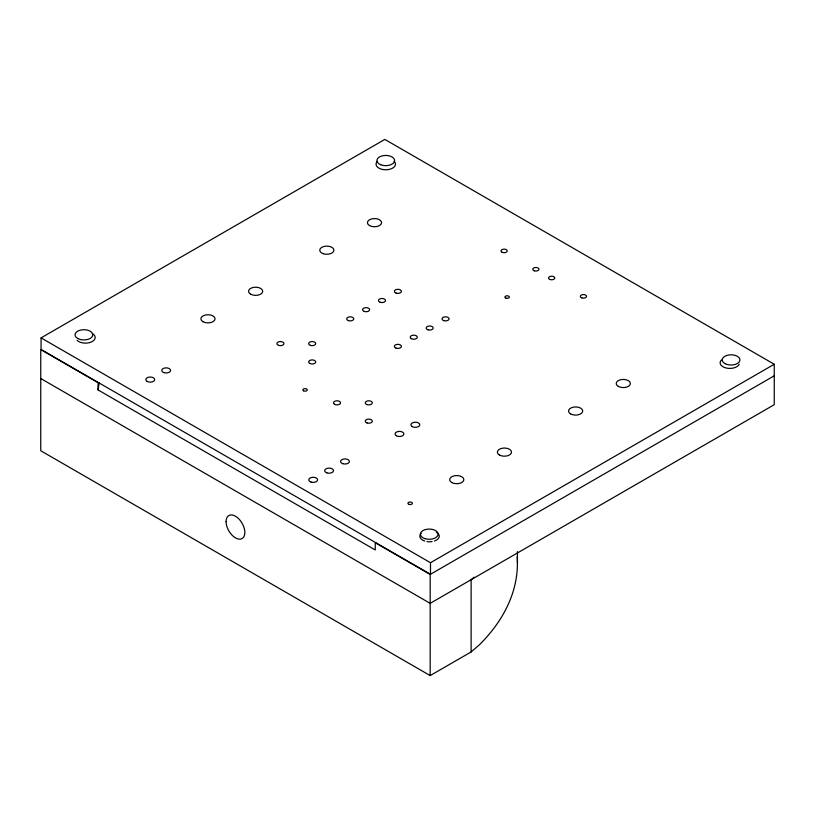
<?xml version="1.0" encoding="UTF-8"?>
<svg xmlns="http://www.w3.org/2000/svg" width="815" height="815" viewBox="0 0 815 815"><rect width="100%" height="100%" fill="white"/><g stroke="black" fill="none" stroke-linecap="round" stroke-linejoin="round"><path stroke-width="1.22" d="M774.25 375.807L430.177 574.453L375.257 542.749L375.257 549.972L98.055 389.927L99.226 382.581M474.055 577.183L471.121 579.709L471.121 651.949L430.177 675.584L40.75 450.756L40.75 349.625L98.055 382.704L98.055 389.927M471.121 651.949L479.383 644.828A281.959 162.786 0 0 0 517.209 556.839M41.066 337.879L430.493 562.717L430.493 574.269L41.066 349.441L41.066 337.879L384.823 139.416L774.25 364.244L774.25 404.698L430.177 603.345L40.75 378.517M430.493 562.717L774.25 364.244M517.423 551.561L517.423 562.961M430.177 574.453L430.177 675.584M436.433 532.195A9.729 5.623 0 0 1 434.415 541.038M432.072 541.598A9.729 5.623 0 0 1 427.029 541.598M424.686 541.038A9.729 5.623 0 0 1 421.121 533.356M92.36 333.549A9.729 5.623 0 0 1 91.402 341.974A9.729 5.623 0 0 1 77.048 340.334M394.185 161.35A9.729 5.623 0 0 1 385.76 169.775A9.729 5.623 0 0 1 377.335 161.35M739.236 364.254A9.729 5.623 0 0 1 726.114 367.993A9.729 5.623 0 0 1 721.407 359.996M226.081 521.631A13.274 7.661 60 0 0 240.16 539.143A13.274 7.661 60 0 0 240.16 520.378A13.274 7.661 60 0 0 226.081 521.631M570.622 413.908A7.08 4.085 0 0 0 582.46 412.074A7.08 4.085 0 0 0 573.791 407.072A7.08 4.085 0 0 0 570.622 413.908M499.432 455.014A7.08 4.085 0 0 0 511.27 453.181A7.08 4.085 0 0 0 502.6 448.179A7.08 4.085 0 0 0 499.432 455.014M451.765 482.531A7.08 4.085 0 0 0 463.603 480.697A7.08 4.085 0 0 0 454.933 475.695A7.08 4.085 0 0 0 451.765 482.531M409.048 504.404A2.211 1.273 0 0 0 412.37 503.303A2.211 1.273 0 0 0 409.048 502.193A2.211 1.273 0 0 0 409.048 504.404M342.758 463.684A4.421 2.557 0 0 0 349.401 461.473A4.421 2.557 0 0 0 342.758 459.263A4.421 2.557 0 0 0 342.758 463.684M326.866 472.863A4.421 2.557 0 0 0 333.508 470.652A4.421 2.557 0 0 0 326.866 468.442A4.421 2.557 0 0 0 326.866 472.863M310.984 482.042A4.421 2.557 0 0 0 317.616 479.821A4.421 2.557 0 0 0 310.984 477.61A4.421 2.557 0 0 0 310.984 482.042M412.237 426.581A4.421 2.557 0 0 0 419.644 425.43A4.421 2.557 0 0 0 414.224 422.302A4.421 2.557 0 0 0 412.237 426.581M396.345 435.75A4.421 2.557 0 0 0 403.751 434.609A4.421 2.557 0 0 0 398.331 431.481A4.421 2.557 0 0 0 396.345 435.75M367.025 422.944A3.535 2.048 0 0 0 372.333 421.182A3.535 2.048 0 0 0 367.025 419.409A3.535 2.048 0 0 0 367.025 422.944M396.11 348.148A3.535 2.048 0 0 0 401.418 346.375A3.535 2.048 0 0 0 396.11 344.613A3.535 2.048 0 0 0 396.11 348.148M367.025 404.597A3.535 2.048 0 0 0 372.333 402.834A3.535 2.048 0 0 0 367.025 401.062A3.535 2.048 0 0 0 367.025 404.597M334.507 404.271A3.535 2.048 0 0 0 340.426 403.364A3.535 2.048 0 0 0 336.096 400.858A3.535 2.048 0 0 0 334.507 404.271M443.778 320.631A3.535 2.048 0 0 0 449.085 318.859A3.535 2.048 0 0 0 443.778 317.086A3.535 2.048 0 0 0 443.778 320.631M309.669 363.388A3.535 2.048 0 0 0 315.599 362.471A3.535 2.048 0 0 0 311.259 359.975A3.535 2.048 0 0 0 309.669 363.388M303.496 390.793A2.211 1.273 0 0 0 307.194 390.222A2.211 1.273 0 0 0 304.484 388.663A2.211 1.273 0 0 0 303.496 390.793M163.937 372.618A4.421 2.557 0 0 0 170.569 370.407A4.421 2.557 0 0 0 163.937 368.197A4.421 2.557 0 0 0 163.937 372.618M147.128 381.389A4.421 2.557 0 0 0 154.534 380.238A4.421 2.557 0 0 0 149.114 377.111A4.421 2.557 0 0 0 147.128 381.389M278.628 345.366A3.535 2.048 0 0 0 283.936 343.594A3.535 2.048 0 0 0 278.628 341.831A3.535 2.048 0 0 0 278.628 345.366M202.966 321.701A7.08 4.085 0 0 0 214.803 319.867A7.08 4.085 0 0 0 206.134 314.865A7.08 4.085 0 0 0 202.966 321.701M250.633 294.174A7.08 4.085 0 0 0 262.471 292.351A7.08 4.085 0 0 0 253.811 287.338A7.08 4.085 0 0 0 250.633 294.174M310.403 345.366A3.535 2.048 0 0 0 315.711 343.594A3.535 2.048 0 0 0 310.403 341.831A3.535 2.048 0 0 0 310.403 345.366M323.29 253.73A7.08 4.085 0 0 0 333.906 250.185A7.08 4.085 0 0 0 323.29 246.65A7.08 4.085 0 0 0 323.29 253.73M411.269 338.653A3.535 2.048 0 0 0 417.188 337.736A3.535 2.048 0 0 0 412.859 335.23A3.535 2.048 0 0 0 411.269 338.653M618.29 386.392A7.08 4.085 0 0 0 630.138 384.558A7.08 4.085 0 0 0 621.468 379.556A7.08 4.085 0 0 0 618.29 386.392M348.443 320.631A3.535 2.048 0 0 0 353.751 318.859A3.535 2.048 0 0 0 348.443 317.086A3.535 2.048 0 0 0 348.443 320.631M581.9 297.893A3.097 1.783 0 0 0 586.545 296.344A3.097 1.783 0 0 0 581.9 294.796A3.097 1.783 0 0 0 581.9 297.893M506.023 298.178A2.211 1.273 0 0 0 509.334 297.068A2.211 1.273 0 0 0 506.023 295.967A2.211 1.273 0 0 0 506.023 298.178M427.895 329.8A3.535 2.048 0 0 0 433.203 328.027A3.535 2.048 0 0 0 427.895 326.265A3.535 2.048 0 0 0 427.895 329.8M550.115 279.545A3.097 1.783 0 0 0 554.76 277.997A3.097 1.783 0 0 0 550.115 276.448A3.097 1.783 0 0 0 550.115 279.545M534.355 270.804A3.097 1.783 0 0 0 539 269.256A3.097 1.783 0 0 0 534.355 267.707A3.097 1.783 0 0 0 534.355 270.804M364.336 311.452A3.535 2.048 0 0 0 369.643 309.68A3.535 2.048 0 0 0 364.336 307.917A3.535 2.048 0 0 0 364.336 311.452M501.928 252.171A3.097 1.783 0 0 0 507.113 251.377A3.097 1.783 0 0 0 503.324 249.186A3.097 1.783 0 0 0 501.928 252.171M380.218 302.273A3.535 2.048 0 0 0 385.526 300.511A3.535 2.048 0 0 0 380.218 298.738A3.535 2.048 0 0 0 380.218 302.273M396.11 293.105A3.535 2.048 0 0 0 401.418 291.332A3.535 2.048 0 0 0 396.11 289.57A3.535 2.048 0 0 0 396.11 293.105M369.501 225.551A7.08 4.085 0 0 0 381.339 223.728A7.08 4.085 0 0 0 372.669 218.715A7.08 4.085 0 0 0 369.501 225.551M380.676 164.722A8.843 5.104 0 0 0 394.572 160.993A8.843 5.104 0 0 0 382.041 155.91A8.843 5.104 0 0 0 380.676 164.722M77.659 338.429A8.843 5.104 0 0 0 92.462 336.137A8.843 5.104 0 0 0 81.622 329.881A8.843 5.104 0 0 0 77.659 338.429M724.983 363.612A8.843 5.104 0 0 0 739.684 361.116A8.843 5.104 0 0 0 728.59 355.014A8.843 5.104 0 0 0 724.983 363.612M424.819 538.603A8.843 5.104 0 0 0 438.083 534.182A8.843 5.104 0 0 0 424.819 529.76A8.843 5.104 0 0 0 424.819 538.603"/></g></svg>
